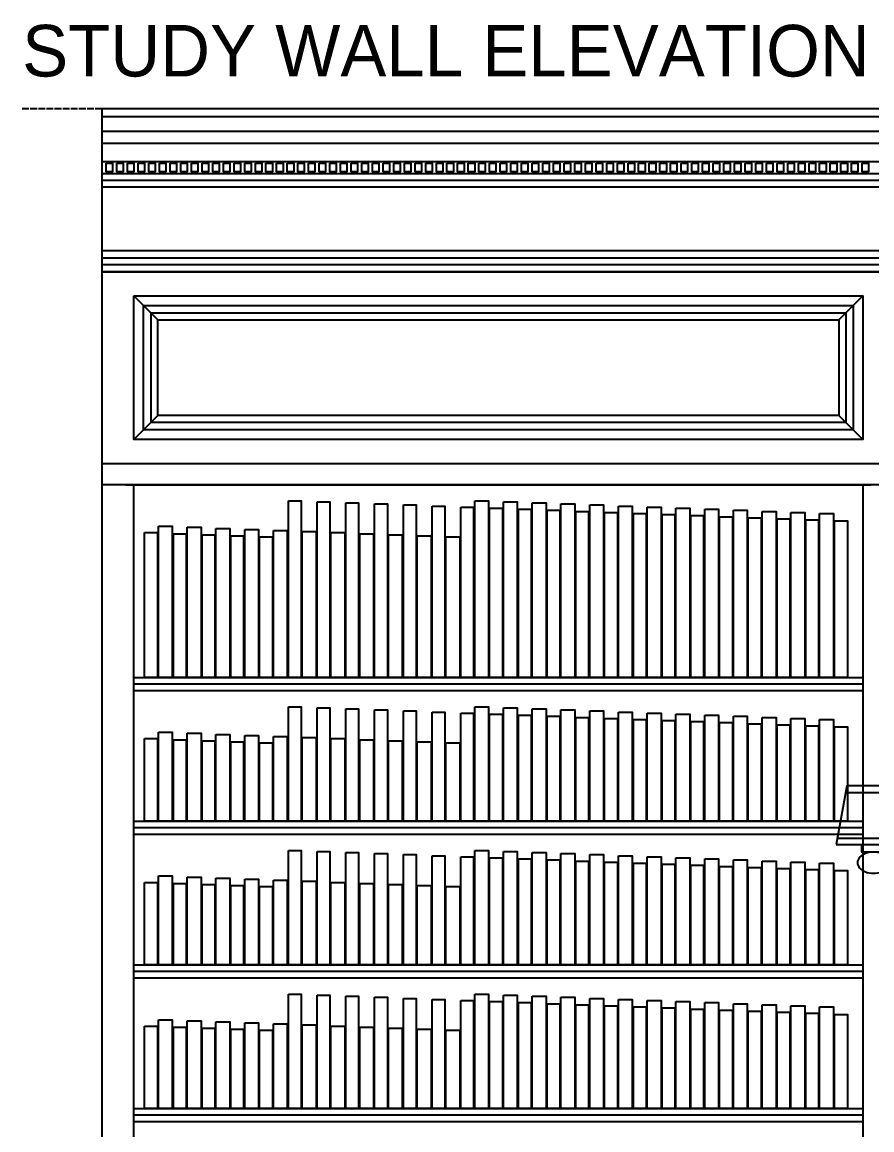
# Model space of a CAD drawing. Header units: inches. Extents: x 0 to 410, y -9 to 115.
# Drawn here: x 0 to 62.8, y 33.5 to 115.4 of the extents above; entities that cross this region are included whole.
import ezdxf

# ---------------------------------------------------------------- set-up
doc = ezdxf.new("R2010")
doc.units = ezdxf.units.IN
doc.header["$MEASUREMENT"] = 0
doc.linetypes.add('DASHED', pattern=[0.6, 0.5, -0.1])
doc.layers.add('Study wall elevation', color=7, linetype='Continuous')

msp = doc.modelspace()

# ---------------------------------------------------------------- linework, layer by layer
at = {"layer": 'Study wall elevation', "linetype": 'DASHED'}
msp.add_line((0, 109.016), (190.827, 109.016), dxfattribs=at)
at = {"layer": 'Study wall elevation'}
for p, q in [((5.906, 108.425), (184.921, 108.425)), ((5.906, 107.323), (184.921, 107.323)), ((5.906, 106.457), (184.921, 106.457)), ((5.906, 105.079), (184.921, 105.079)), ((5.906, 104.213), (184.921, 104.213)), ((5.906, 103.701), (184.921, 103.701)), ((5.906, 103.228), (184.921, 103.228)), ((5.906, 98.504), (184.921, 98.504)), ((5.906, 97.953), (184.921, 97.953)), ((5.906, 97.48), (184.921, 97.48)), ((8.268, 95.157), (10.039, 93.386)), ((62.165, 95.157), (60.394, 93.386)), ((8.268, 84.528), (10.039, 86.299)), ((62.165, 84.528), (60.394, 86.299)), ((7.677, 81.181), (62.756, 81.181)), ((8.268, 66.457), (62.165, 66.457)), ((60.906, 58.425), (65, 58.425)), ((8.268, 55.827), (62.165, 55.827)), ((60.276, 55.039), (65.63, 55.039)), ((8.268, 45.197), (62.165, 45.197)), ((8.268, 34.567), (62.165, 34.567))]:
    msp.add_line(p, q, dxfattribs=at)
for points in [[(5.906, 109.016), (184.921, 109.016), (184.921, 96.929), (5.906, 96.929), (5.906, 109.016)], [(6.22, 104.961), (6.693, 104.961), (6.693, 104.331), (6.22, 104.331), (6.22, 104.961)], [(7.008, 104.961), (7.48, 104.961), (7.48, 104.331), (7.008, 104.331), (7.008, 104.961)], [(7.795, 104.961), (8.268, 104.961), (8.268, 104.331), (7.795, 104.331), (7.795, 104.961)], [(8.583, 104.961), (9.055, 104.961), (9.055, 104.331), (8.583, 104.331), (8.583, 104.961)], [(9.37, 104.961), (9.843, 104.961), (9.843, 104.331), (9.37, 104.331), (9.37, 104.961)], [(10.157, 104.961), (10.63, 104.961), (10.63, 104.331), (10.157, 104.331), (10.157, 104.961)], [(10.945, 104.961), (11.417, 104.961), (11.417, 104.331), (10.945, 104.331), (10.945, 104.961)], [(11.732, 104.961), (12.205, 104.961), (12.205, 104.331), (11.732, 104.331), (11.732, 104.961)], [(12.52, 104.961), (12.992, 104.961), (12.992, 104.331), (12.52, 104.331), (12.52, 104.961)], [(13.307, 104.961), (13.78, 104.961), (13.78, 104.331), (13.307, 104.331), (13.307, 104.961)], [(14.094, 104.961), (14.567, 104.961), (14.567, 104.331), (14.094, 104.331), (14.094, 104.961)], [(14.882, 104.961), (15.354, 104.961), (15.354, 104.331), (14.882, 104.331), (14.882, 104.961)], [(15.669, 104.961), (16.142, 104.961), (16.142, 104.331), (15.669, 104.331), (15.669, 104.961)], [(16.457, 104.961), (16.929, 104.961), (16.929, 104.331), (16.457, 104.331), (16.457, 104.961)], [(17.244, 104.961), (17.717, 104.961), (17.717, 104.331), (17.244, 104.331), (17.244, 104.961)], [(18.031, 104.961), (18.504, 104.961), (18.504, 104.331), (18.031, 104.331), (18.031, 104.961)], [(18.819, 104.961), (19.291, 104.961), (19.291, 104.331), (18.819, 104.331), (18.819, 104.961)], [(19.606, 104.961), (20.079, 104.961), (20.079, 104.331), (19.606, 104.331), (19.606, 104.961)], [(20.394, 104.961), (20.866, 104.961), (20.866, 104.331), (20.394, 104.331), (20.394, 104.961)], [(21.181, 104.961), (21.654, 104.961), (21.654, 104.331), (21.181, 104.331), (21.181, 104.961)], [(21.969, 104.961), (22.441, 104.961), (22.441, 104.331), (21.969, 104.331), (21.969, 104.961)], [(22.756, 104.961), (23.228, 104.961), (23.228, 104.331), (22.756, 104.331), (22.756, 104.961)], [(23.543, 104.961), (24.016, 104.961), (24.016, 104.331), (23.543, 104.331), (23.543, 104.961)], [(24.331, 104.961), (24.803, 104.961), (24.803, 104.331), (24.331, 104.331), (24.331, 104.961)], [(25.118, 104.961), (25.591, 104.961), (25.591, 104.331), (25.118, 104.331), (25.118, 104.961)], [(25.906, 104.961), (26.378, 104.961), (26.378, 104.331), (25.906, 104.331), (25.906, 104.961)], [(26.693, 104.961), (27.165, 104.961), (27.165, 104.331), (26.693, 104.331), (26.693, 104.961)], [(27.48, 104.961), (27.953, 104.961), (27.953, 104.331), (27.48, 104.331), (27.48, 104.961)], [(28.268, 104.961), (28.74, 104.961), (28.74, 104.331), (28.268, 104.331), (28.268, 104.961)], [(29.055, 104.961), (29.528, 104.961), (29.528, 104.331), (29.055, 104.331), (29.055, 104.961)], [(29.843, 104.961), (30.315, 104.961), (30.315, 104.331), (29.843, 104.331), (29.843, 104.961)], [(30.63, 104.961), (31.102, 104.961), (31.102, 104.331), (30.63, 104.331), (30.63, 104.961)], [(31.417, 104.961), (31.89, 104.961), (31.89, 104.331), (31.417, 104.331), (31.417, 104.961)], [(32.205, 104.961), (32.677, 104.961), (32.677, 104.331), (32.205, 104.331), (32.205, 104.961)], [(32.992, 104.961), (33.465, 104.961), (33.465, 104.331), (32.992, 104.331), (32.992, 104.961)], [(33.78, 104.961), (34.252, 104.961), (34.252, 104.331), (33.78, 104.331), (33.78, 104.961)], [(34.567, 104.961), (35.039, 104.961), (35.039, 104.331), (34.567, 104.331), (34.567, 104.961)], [(35.354, 104.961), (35.827, 104.961), (35.827, 104.331), (35.354, 104.331), (35.354, 104.961)], [(36.142, 104.961), (36.614, 104.961), (36.614, 104.331), (36.142, 104.331), (36.142, 104.961)], [(36.929, 104.961), (37.402, 104.961), (37.402, 104.331), (36.929, 104.331), (36.929, 104.961)], [(37.717, 104.961), (38.189, 104.961), (38.189, 104.331), (37.717, 104.331), (37.717, 104.961)], [(38.504, 104.961), (38.976, 104.961), (38.976, 104.331), (38.504, 104.331), (38.504, 104.961)], [(39.291, 104.961), (39.764, 104.961), (39.764, 104.331), (39.291, 104.331), (39.291, 104.961)], [(40.079, 104.961), (40.551, 104.961), (40.551, 104.331), (40.079, 104.331), (40.079, 104.961)], [(40.866, 104.961), (41.339, 104.961), (41.339, 104.331), (40.866, 104.331), (40.866, 104.961)], [(41.654, 104.961), (42.126, 104.961), (42.126, 104.331), (41.654, 104.331), (41.654, 104.961)], [(42.441, 104.961), (42.913, 104.961), (42.913, 104.331), (42.441, 104.331), (42.441, 104.961)], [(43.228, 104.961), (43.701, 104.961), (43.701, 104.331), (43.228, 104.331), (43.228, 104.961)], [(44.016, 104.961), (44.488, 104.961), (44.488, 104.331), (44.016, 104.331), (44.016, 104.961)], [(44.803, 104.961), (45.276, 104.961), (45.276, 104.331), (44.803, 104.331), (44.803, 104.961)], [(45.591, 104.961), (46.063, 104.961), (46.063, 104.331), (45.591, 104.331), (45.591, 104.961)], [(46.378, 104.961), (46.85, 104.961), (46.85, 104.331), (46.378, 104.331), (46.378, 104.961)], [(47.165, 104.961), (47.638, 104.961), (47.638, 104.331), (47.165, 104.331), (47.165, 104.961)], [(47.953, 104.961), (48.425, 104.961), (48.425, 104.331), (47.953, 104.331), (47.953, 104.961)], [(48.74, 104.961), (49.213, 104.961), (49.213, 104.331), (48.74, 104.331), (48.74, 104.961)], [(49.528, 104.961), (50, 104.961), (50, 104.331), (49.528, 104.331), (49.528, 104.961)], [(50.315, 104.961), (50.787, 104.961), (50.787, 104.331), (50.315, 104.331), (50.315, 104.961)], [(51.102, 104.961), (51.575, 104.961), (51.575, 104.331), (51.102, 104.331), (51.102, 104.961)], [(51.89, 104.961), (52.362, 104.961), (52.362, 104.331), (51.89, 104.331), (51.89, 104.961)], [(52.677, 104.961), (53.15, 104.961), (53.15, 104.331), (52.677, 104.331), (52.677, 104.961)], [(53.465, 104.961), (53.937, 104.961), (53.937, 104.331), (53.465, 104.331), (53.465, 104.961)], [(54.252, 104.961), (54.724, 104.961), (54.724, 104.331), (54.252, 104.331), (54.252, 104.961)], [(55.039, 104.961), (55.512, 104.961), (55.512, 104.331), (55.039, 104.331), (55.039, 104.961)], [(55.827, 104.961), (56.299, 104.961), (56.299, 104.331), (55.827, 104.331), (55.827, 104.961)], [(56.614, 104.961), (57.087, 104.961), (57.087, 104.331), (56.614, 104.331), (56.614, 104.961)], [(57.402, 104.961), (57.874, 104.961), (57.874, 104.331), (57.402, 104.331), (57.402, 104.961)], [(58.189, 104.961), (58.661, 104.961), (58.661, 104.331), (58.189, 104.331), (58.189, 104.961)], [(58.976, 104.961), (59.449, 104.961), (59.449, 104.331), (58.976, 104.331), (58.976, 104.961)], [(59.764, 104.961), (60.236, 104.961), (60.236, 104.331), (59.764, 104.331), (59.764, 104.961)], [(60.551, 104.961), (61.024, 104.961), (61.024, 104.331), (60.551, 104.331), (60.551, 104.961)], [(61.339, 104.961), (61.811, 104.961), (61.811, 104.331), (61.339, 104.331), (61.339, 104.961)], [(62.126, 104.961), (62.598, 104.961), (62.598, 104.331), (62.126, 104.331), (62.126, 104.961)], [(5.906, 96.929), (64.528, 96.929), (64.528, 27.008), (5.906, 27.008), (5.906, 96.929)], [(8.268, 95.157), (62.165, 95.157), (62.165, 84.528), (8.268, 84.528), (8.268, 95.157)], [(8.976, 94.449), (61.457, 94.449), (61.457, 85.236), (8.976, 85.236), (8.976, 94.449)], [(9.528, 93.898), (60.906, 93.898), (60.906, 85.787), (9.528, 85.787), (9.528, 93.898)], [(10.039, 93.386), (60.394, 93.386), (60.394, 86.299), (10.039, 86.299), (10.039, 93.386)], [(5.906, 82.756), (64.528, 82.756), (64.528, 81.181), (5.906, 81.181), (5.906, 82.756)], [(8.268, 81.181), (62.165, 81.181), (62.165, 27.008), (8.268, 27.008), (8.268, 81.181)], [(19.685, 80), (20.63, 80), (20.63, 66.929), (19.685, 66.929), (19.685, 80)], [(21.811, 79.921), (22.756, 79.921), (22.756, 66.929), (21.811, 66.929), (21.811, 79.921)], [(23.937, 79.843), (24.882, 79.843), (24.882, 66.929), (23.937, 66.929), (23.937, 79.843)], [(26.063, 79.764), (27.008, 79.764), (27.008, 66.929), (26.063, 66.929), (26.063, 79.764)], [(28.189, 79.685), (29.134, 79.685), (29.134, 66.929), (28.189, 66.929), (28.189, 79.685)], [(30.315, 79.606), (31.26, 79.606), (31.26, 66.929), (30.315, 66.929), (30.315, 79.606)], [(32.441, 79.528), (33.386, 79.528), (33.386, 66.929), (32.441, 66.929), (32.441, 79.528)], [(33.465, 80), (34.488, 80), (34.488, 66.929), (33.465, 66.929), (33.465, 80)], [(35.591, 79.921), (36.614, 79.921), (36.614, 66.929), (35.591, 66.929), (35.591, 79.921)], [(37.717, 79.843), (38.74, 79.843), (38.74, 66.929), (37.717, 66.929), (37.717, 79.843)], [(39.843, 79.764), (40.866, 79.764), (40.866, 66.929), (39.843, 66.929), (39.843, 79.764)], [(41.969, 79.685), (42.992, 79.685), (42.992, 66.929), (41.969, 66.929), (41.969, 79.685)], [(44.094, 79.606), (45.118, 79.606), (45.118, 66.929), (44.094, 66.929), (44.094, 79.606)], [(46.22, 79.528), (47.244, 79.528), (47.244, 66.929), (46.22, 66.929), (46.22, 79.528)], [(34.567, 79.449), (35.512, 79.449), (35.512, 66.929), (34.567, 66.929), (34.567, 79.449)], [(36.693, 79.37), (37.638, 79.37), (37.638, 66.929), (36.693, 66.929), (36.693, 79.37)], [(38.819, 79.291), (39.764, 79.291), (39.764, 66.929), (38.819, 66.929), (38.819, 79.291)], [(40.945, 79.213), (41.89, 79.213), (41.89, 66.929), (40.945, 66.929), (40.945, 79.213)], [(43.071, 79.134), (44.016, 79.134), (44.016, 66.929), (43.071, 66.929), (43.071, 79.134)], [(45.197, 79.055), (46.142, 79.055), (46.142, 66.929), (45.197, 66.929), (45.197, 79.055)], [(47.323, 78.976), (48.268, 78.976), (48.268, 66.929), (47.323, 66.929), (47.323, 78.976)], [(48.346, 79.449), (49.37, 79.449), (49.37, 66.929), (48.346, 66.929), (48.346, 79.449)], [(49.449, 78.898), (50.394, 78.898), (50.394, 66.929), (49.449, 66.929), (49.449, 78.898)], [(50.472, 79.37), (51.496, 79.37), (51.496, 66.929), (50.472, 66.929), (50.472, 79.37)], [(51.575, 78.819), (52.52, 78.819), (52.52, 66.929), (51.575, 66.929), (51.575, 78.819)], [(52.598, 79.291), (53.622, 79.291), (53.622, 66.929), (52.598, 66.929), (52.598, 79.291)], [(53.701, 78.74), (54.646, 78.74), (54.646, 66.929), (53.701, 66.929), (53.701, 78.74)], [(54.724, 79.213), (55.748, 79.213), (55.748, 66.929), (54.724, 66.929), (54.724, 79.213)], [(55.827, 78.661), (56.772, 78.661), (56.772, 66.929), (55.827, 66.929), (55.827, 78.661)], [(56.85, 79.134), (57.874, 79.134), (57.874, 66.929), (56.85, 66.929), (56.85, 79.134)], [(58.976, 79.055), (60, 79.055), (60, 66.929), (58.976, 66.929), (58.976, 79.055)], [(10.079, 78.11), (11.102, 78.11), (11.102, 66.929), (10.079, 66.929), (10.079, 78.11)], [(12.205, 78.031), (13.228, 78.031), (13.228, 66.929), (12.205, 66.929), (12.205, 78.031)], [(14.331, 77.953), (15.354, 77.953), (15.354, 66.929), (14.331, 66.929), (14.331, 77.953)], [(16.457, 77.874), (17.48, 77.874), (17.48, 66.929), (16.457, 66.929), (16.457, 77.874)], [(57.953, 78.583), (58.898, 78.583), (58.898, 66.929), (57.953, 66.929), (57.953, 78.583)], [(60.079, 78.504), (61.024, 78.504), (61.024, 66.929), (60.079, 66.929), (60.079, 78.504)], [(9.055, 77.638), (10, 77.638), (10, 66.929), (9.055, 66.929), (9.055, 77.638)], [(11.181, 77.559), (12.126, 77.559), (12.126, 66.929), (11.181, 66.929), (11.181, 77.559)], [(13.307, 77.48), (14.252, 77.48), (14.252, 66.929), (13.307, 66.929), (13.307, 77.48)], [(15.433, 77.402), (16.378, 77.402), (16.378, 66.929), (15.433, 66.929), (15.433, 77.402)], [(17.559, 77.323), (18.504, 77.323), (18.504, 66.929), (17.559, 66.929), (17.559, 77.323)], [(18.583, 77.795), (19.606, 77.795), (19.606, 66.929), (18.583, 66.929), (18.583, 77.795)], [(20.709, 77.717), (21.732, 77.717), (21.732, 66.929), (20.709, 66.929), (20.709, 77.717)], [(22.835, 77.638), (23.858, 77.638), (23.858, 66.929), (22.835, 66.929), (22.835, 77.638)], [(24.961, 77.559), (25.984, 77.559), (25.984, 66.929), (24.961, 66.929), (24.961, 77.559)], [(27.087, 77.48), (28.11, 77.48), (28.11, 66.929), (27.087, 66.929), (27.087, 77.48)], [(29.213, 77.402), (30.236, 77.402), (30.236, 66.929), (29.213, 66.929), (29.213, 77.402)], [(31.339, 77.323), (32.362, 77.323), (32.362, 66.929), (31.339, 66.929), (31.339, 77.323)], [(8.268, 66.929), (62.165, 66.929), (62.165, 65.945), (8.268, 65.945), (8.268, 66.929)], [(19.685, 64.764), (20.63, 64.764), (20.63, 56.299), (19.685, 56.299), (19.685, 64.764)], [(33.465, 64.764), (34.488, 64.764), (34.488, 56.299), (33.465, 56.299), (33.465, 64.764)], [(21.811, 64.685), (22.756, 64.685), (22.756, 56.299), (21.811, 56.299), (21.811, 64.685)], [(23.937, 64.606), (24.882, 64.606), (24.882, 56.299), (23.937, 56.299), (23.937, 64.606)], [(26.063, 64.528), (27.008, 64.528), (27.008, 56.299), (26.063, 56.299), (26.063, 64.528)], [(28.189, 64.449), (29.134, 64.449), (29.134, 56.299), (28.189, 56.299), (28.189, 64.449)], [(30.315, 64.37), (31.26, 64.37), (31.26, 56.299), (30.315, 56.299), (30.315, 64.37)], [(32.441, 64.291), (33.386, 64.291), (33.386, 56.299), (32.441, 56.299), (32.441, 64.291)], [(34.567, 64.213), (35.512, 64.213), (35.512, 56.299), (34.567, 56.299), (34.567, 64.213)], [(35.591, 64.685), (36.614, 64.685), (36.614, 56.299), (35.591, 56.299), (35.591, 64.685)], [(36.693, 64.134), (37.638, 64.134), (37.638, 56.299), (36.693, 56.299), (36.693, 64.134)], [(37.717, 64.606), (38.74, 64.606), (38.74, 56.299), (37.717, 56.299), (37.717, 64.606)], [(38.819, 64.055), (39.764, 64.055), (39.764, 56.299), (38.819, 56.299), (38.819, 64.055)], [(39.843, 64.528), (40.866, 64.528), (40.866, 56.299), (39.843, 56.299), (39.843, 64.528)], [(40.945, 63.976), (41.89, 63.976), (41.89, 56.299), (40.945, 56.299), (40.945, 63.976)], [(41.969, 64.449), (42.992, 64.449), (42.992, 56.299), (41.969, 56.299), (41.969, 64.449)], [(44.094, 64.37), (45.118, 64.37), (45.118, 56.299), (44.094, 56.299), (44.094, 64.37)], [(46.22, 64.291), (47.244, 64.291), (47.244, 56.299), (46.22, 56.299), (46.22, 64.291)], [(48.346, 64.213), (49.37, 64.213), (49.37, 56.299), (48.346, 56.299), (48.346, 64.213)], [(50.472, 64.134), (51.496, 64.134), (51.496, 56.299), (50.472, 56.299), (50.472, 64.134)], [(52.598, 64.055), (53.622, 64.055), (53.622, 56.299), (52.598, 56.299), (52.598, 64.055)], [(54.724, 63.976), (55.748, 63.976), (55.748, 56.299), (54.724, 56.299), (54.724, 63.976)], [(43.071, 63.898), (44.016, 63.898), (44.016, 56.299), (43.071, 56.299), (43.071, 63.898)], [(45.197, 63.819), (46.142, 63.819), (46.142, 56.299), (45.197, 56.299), (45.197, 63.819)], [(47.323, 63.74), (48.268, 63.74), (48.268, 56.299), (47.323, 56.299), (47.323, 63.74)], [(49.449, 63.661), (50.394, 63.661), (50.394, 56.299), (49.449, 56.299), (49.449, 63.661)], [(51.575, 63.583), (52.52, 63.583), (52.52, 56.299), (51.575, 56.299), (51.575, 63.583)], [(53.701, 63.504), (54.646, 63.504), (54.646, 56.299), (53.701, 56.299), (53.701, 63.504)], [(55.827, 63.425), (56.772, 63.425), (56.772, 56.299), (55.827, 56.299), (55.827, 63.425)], [(56.85, 63.898), (57.874, 63.898), (57.874, 56.299), (56.85, 56.299), (56.85, 63.898)], [(57.953, 63.346), (58.898, 63.346), (58.898, 56.299), (57.953, 56.299), (57.953, 63.346)], [(58.976, 63.819), (60, 63.819), (60, 56.299), (58.976, 56.299), (58.976, 63.819)], [(60.079, 63.268), (61.024, 63.268), (61.024, 56.299), (60.079, 56.299), (60.079, 63.268)], [(9.055, 62.402), (10, 62.402), (10, 56.299), (9.055, 56.299), (9.055, 62.402)], [(10.079, 62.874), (11.102, 62.874), (11.102, 56.299), (10.079, 56.299), (10.079, 62.874)], [(11.181, 62.323), (12.126, 62.323), (12.126, 56.299), (11.181, 56.299), (11.181, 62.323)], [(12.205, 62.795), (13.228, 62.795), (13.228, 56.299), (12.205, 56.299), (12.205, 62.795)], [(14.331, 62.717), (15.354, 62.717), (15.354, 56.299), (14.331, 56.299), (14.331, 62.717)], [(16.457, 62.638), (17.48, 62.638), (17.48, 56.299), (16.457, 56.299), (16.457, 62.638)], [(18.583, 62.559), (19.606, 62.559), (19.606, 56.299), (18.583, 56.299), (18.583, 62.559)], [(20.709, 62.48), (21.732, 62.48), (21.732, 56.299), (20.709, 56.299), (20.709, 62.48)], [(22.835, 62.402), (23.858, 62.402), (23.858, 56.299), (22.835, 56.299), (22.835, 62.402)], [(24.961, 62.323), (25.984, 62.323), (25.984, 56.299), (24.961, 56.299), (24.961, 62.323)], [(13.307, 62.244), (14.252, 62.244), (14.252, 56.299), (13.307, 56.299), (13.307, 62.244)], [(15.433, 62.165), (16.378, 62.165), (16.378, 56.299), (15.433, 56.299), (15.433, 62.165)], [(17.559, 62.087), (18.504, 62.087), (18.504, 56.299), (17.559, 56.299), (17.559, 62.087)], [(27.087, 62.244), (28.11, 62.244), (28.11, 56.299), (27.087, 56.299), (27.087, 62.244)], [(29.213, 62.165), (30.236, 62.165), (30.236, 56.299), (29.213, 56.299), (29.213, 62.165)], [(31.339, 62.087), (32.362, 62.087), (32.362, 56.299), (31.339, 56.299), (31.339, 62.087)], [(60.197, 54.567), (65.709, 54.567), (64.921, 58.898), (60.984, 58.898), (60.197, 54.567)], [(8.268, 56.299), (62.165, 56.299), (62.165, 55.315), (8.268, 55.315), (8.268, 56.299)], [(19.685, 54.134), (20.63, 54.134), (20.63, 45.669), (19.685, 45.669), (19.685, 54.134)], [(33.465, 54.134), (34.488, 54.134), (34.488, 45.669), (33.465, 45.669), (33.465, 54.134)], [(62.087, 54.567), (63.819, 54.567), (63.819, 54.016), (62.087, 54.016), (62.087, 54.567)], [(21.811, 54.055), (22.756, 54.055), (22.756, 45.669), (21.811, 45.669), (21.811, 54.055)], [(23.937, 53.976), (24.882, 53.976), (24.882, 45.669), (23.937, 45.669), (23.937, 53.976)], [(26.063, 53.898), (27.008, 53.898), (27.008, 45.669), (26.063, 45.669), (26.063, 53.898)], [(28.189, 53.819), (29.134, 53.819), (29.134, 45.669), (28.189, 45.669), (28.189, 53.819)], [(30.315, 53.74), (31.26, 53.74), (31.26, 45.669), (30.315, 45.669), (30.315, 53.74)], [(32.441, 53.661), (33.386, 53.661), (33.386, 45.669), (32.441, 45.669), (32.441, 53.661)], [(34.567, 53.583), (35.512, 53.583), (35.512, 45.669), (34.567, 45.669), (34.567, 53.583)], [(35.591, 54.055), (36.614, 54.055), (36.614, 45.669), (35.591, 45.669), (35.591, 54.055)], [(36.693, 53.504), (37.638, 53.504), (37.638, 45.669), (36.693, 45.669), (36.693, 53.504)], [(37.717, 53.976), (38.74, 53.976), (38.74, 45.669), (37.717, 45.669), (37.717, 53.976)], [(38.819, 53.425), (39.764, 53.425), (39.764, 45.669), (38.819, 45.669), (38.819, 53.425)], [(39.843, 53.898), (40.866, 53.898), (40.866, 45.669), (39.843, 45.669), (39.843, 53.898)], [(40.945, 53.346), (41.89, 53.346), (41.89, 45.669), (40.945, 45.669), (40.945, 53.346)], [(41.969, 53.819), (42.992, 53.819), (42.992, 45.669), (41.969, 45.669), (41.969, 53.819)], [(43.071, 53.268), (44.016, 53.268), (44.016, 45.669), (43.071, 45.669), (43.071, 53.268)], [(44.094, 53.74), (45.118, 53.74), (45.118, 45.669), (44.094, 45.669), (44.094, 53.74)], [(46.22, 53.661), (47.244, 53.661), (47.244, 45.669), (46.22, 45.669), (46.22, 53.661)], [(48.346, 53.583), (49.37, 53.583), (49.37, 45.669), (48.346, 45.669), (48.346, 53.583)], [(50.472, 53.504), (51.496, 53.504), (51.496, 45.669), (50.472, 45.669), (50.472, 53.504)], [(52.598, 53.425), (53.622, 53.425), (53.622, 45.669), (52.598, 45.669), (52.598, 53.425)], [(54.724, 53.346), (55.748, 53.346), (55.748, 45.669), (54.724, 45.669), (54.724, 53.346)], [(56.85, 53.268), (57.874, 53.268), (57.874, 45.669), (56.85, 45.669), (56.85, 53.268)], [(45.197, 53.189), (46.142, 53.189), (46.142, 45.669), (45.197, 45.669), (45.197, 53.189)], [(47.323, 53.11), (48.268, 53.11), (48.268, 45.669), (47.323, 45.669), (47.323, 53.11)], [(49.449, 53.031), (50.394, 53.031), (50.394, 45.669), (49.449, 45.669), (49.449, 53.031)], [(51.575, 52.953), (52.52, 52.953), (52.52, 45.669), (51.575, 45.669), (51.575, 52.953)], [(53.701, 52.874), (54.646, 52.874), (54.646, 45.669), (53.701, 45.669), (53.701, 52.874)], [(55.827, 52.795), (56.772, 52.795), (56.772, 45.669), (55.827, 45.669), (55.827, 52.795)], [(57.953, 52.717), (58.898, 52.717), (58.898, 45.669), (57.953, 45.669), (57.953, 52.717)], [(58.976, 53.189), (60, 53.189), (60, 45.669), (58.976, 45.669), (58.976, 53.189)], [(60.079, 52.638), (61.024, 52.638), (61.024, 45.669), (60.079, 45.669), (60.079, 52.638)], [(9.055, 51.772), (10, 51.772), (10, 45.669), (9.055, 45.669), (9.055, 51.772)], [(10.079, 52.244), (11.102, 52.244), (11.102, 45.669), (10.079, 45.669), (10.079, 52.244)], [(11.181, 51.693), (12.126, 51.693), (12.126, 45.669), (11.181, 45.669), (11.181, 51.693)], [(12.205, 52.165), (13.228, 52.165), (13.228, 45.669), (12.205, 45.669), (12.205, 52.165)], [(14.331, 52.087), (15.354, 52.087), (15.354, 45.669), (14.331, 45.669), (14.331, 52.087)], [(16.457, 52.008), (17.48, 52.008), (17.48, 45.669), (16.457, 45.669), (16.457, 52.008)], [(18.583, 51.929), (19.606, 51.929), (19.606, 45.669), (18.583, 45.669), (18.583, 51.929)], [(20.709, 51.85), (21.732, 51.85), (21.732, 45.669), (20.709, 45.669), (20.709, 51.85)], [(22.835, 51.772), (23.858, 51.772), (23.858, 45.669), (22.835, 45.669), (22.835, 51.772)], [(24.961, 51.693), (25.984, 51.693), (25.984, 45.669), (24.961, 45.669), (24.961, 51.693)], [(13.307, 51.614), (14.252, 51.614), (14.252, 45.669), (13.307, 45.669), (13.307, 51.614)], [(15.433, 51.535), (16.378, 51.535), (16.378, 45.669), (15.433, 45.669), (15.433, 51.535)], [(17.559, 51.457), (18.504, 51.457), (18.504, 45.669), (17.559, 45.669), (17.559, 51.457)], [(27.087, 51.614), (28.11, 51.614), (28.11, 45.669), (27.087, 45.669), (27.087, 51.614)], [(29.213, 51.535), (30.236, 51.535), (30.236, 45.669), (29.213, 45.669), (29.213, 51.535)], [(31.339, 51.457), (32.362, 51.457), (32.362, 45.669), (31.339, 45.669), (31.339, 51.457)], [(8.268, 45.669), (62.165, 45.669), (62.165, 44.685), (8.268, 44.685), (8.268, 45.669)], [(19.685, 43.504), (20.63, 43.504), (20.63, 35.039), (19.685, 35.039), (19.685, 43.504)], [(21.811, 43.425), (22.756, 43.425), (22.756, 35.039), (21.811, 35.039), (21.811, 43.425)], [(33.465, 43.504), (34.488, 43.504), (34.488, 35.039), (33.465, 35.039), (33.465, 43.504)], [(35.591, 43.425), (36.614, 43.425), (36.614, 35.039), (35.591, 35.039), (35.591, 43.425)], [(23.937, 43.346), (24.882, 43.346), (24.882, 35.039), (23.937, 35.039), (23.937, 43.346)], [(26.063, 43.268), (27.008, 43.268), (27.008, 35.039), (26.063, 35.039), (26.063, 43.268)], [(28.189, 43.189), (29.134, 43.189), (29.134, 35.039), (28.189, 35.039), (28.189, 43.189)], [(30.315, 43.11), (31.26, 43.11), (31.26, 35.039), (30.315, 35.039), (30.315, 43.11)], [(32.441, 43.031), (33.386, 43.031), (33.386, 35.039), (32.441, 35.039), (32.441, 43.031)], [(34.567, 42.953), (35.512, 42.953), (35.512, 35.039), (34.567, 35.039), (34.567, 42.953)], [(36.693, 42.874), (37.638, 42.874), (37.638, 35.039), (36.693, 35.039), (36.693, 42.874)], [(37.717, 43.346), (38.74, 43.346), (38.74, 35.039), (37.717, 35.039), (37.717, 43.346)], [(38.819, 42.795), (39.764, 42.795), (39.764, 35.039), (38.819, 35.039), (38.819, 42.795)], [(39.843, 43.268), (40.866, 43.268), (40.866, 35.039), (39.843, 35.039), (39.843, 43.268)], [(40.945, 42.717), (41.89, 42.717), (41.89, 35.039), (40.945, 35.039), (40.945, 42.717)], [(41.969, 43.189), (42.992, 43.189), (42.992, 35.039), (41.969, 35.039), (41.969, 43.189)], [(43.071, 42.638), (44.016, 42.638), (44.016, 35.039), (43.071, 35.039), (43.071, 42.638)], [(44.094, 43.11), (45.118, 43.11), (45.118, 35.039), (44.094, 35.039), (44.094, 43.11)], [(46.22, 43.031), (47.244, 43.031), (47.244, 35.039), (46.22, 35.039), (46.22, 43.031)], [(48.346, 42.953), (49.37, 42.953), (49.37, 35.039), (48.346, 35.039), (48.346, 42.953)], [(50.472, 42.874), (51.496, 42.874), (51.496, 35.039), (50.472, 35.039), (50.472, 42.874)], [(52.598, 42.795), (53.622, 42.795), (53.622, 35.039), (52.598, 35.039), (52.598, 42.795)], [(54.724, 42.717), (55.748, 42.717), (55.748, 35.039), (54.724, 35.039), (54.724, 42.717)], [(56.85, 42.638), (57.874, 42.638), (57.874, 35.039), (56.85, 35.039), (56.85, 42.638)], [(45.197, 42.559), (46.142, 42.559), (46.142, 35.039), (45.197, 35.039), (45.197, 42.559)], [(47.323, 42.48), (48.268, 42.48), (48.268, 35.039), (47.323, 35.039), (47.323, 42.48)], [(49.449, 42.402), (50.394, 42.402), (50.394, 35.039), (49.449, 35.039), (49.449, 42.402)], [(51.575, 42.323), (52.52, 42.323), (52.52, 35.039), (51.575, 35.039), (51.575, 42.323)], [(53.701, 42.244), (54.646, 42.244), (54.646, 35.039), (53.701, 35.039), (53.701, 42.244)], [(55.827, 42.165), (56.772, 42.165), (56.772, 35.039), (55.827, 35.039), (55.827, 42.165)], [(57.953, 42.087), (58.898, 42.087), (58.898, 35.039), (57.953, 35.039), (57.953, 42.087)], [(58.976, 42.559), (60, 42.559), (60, 35.039), (58.976, 35.039), (58.976, 42.559)], [(60.079, 42.008), (61.024, 42.008), (61.024, 35.039), (60.079, 35.039), (60.079, 42.008)], [(9.055, 41.142), (10, 41.142), (10, 35.039), (9.055, 35.039), (9.055, 41.142)], [(10.079, 41.614), (11.102, 41.614), (11.102, 35.039), (10.079, 35.039), (10.079, 41.614)], [(11.181, 41.063), (12.126, 41.063), (12.126, 35.039), (11.181, 35.039), (11.181, 41.063)], [(12.205, 41.535), (13.228, 41.535), (13.228, 35.039), (12.205, 35.039), (12.205, 41.535)], [(13.307, 40.984), (14.252, 40.984), (14.252, 35.039), (13.307, 35.039), (13.307, 40.984)], [(14.331, 41.457), (15.354, 41.457), (15.354, 35.039), (14.331, 35.039), (14.331, 41.457)], [(16.457, 41.378), (17.48, 41.378), (17.48, 35.039), (16.457, 35.039), (16.457, 41.378)], [(18.583, 41.299), (19.606, 41.299), (19.606, 35.039), (18.583, 35.039), (18.583, 41.299)], [(20.709, 41.22), (21.732, 41.22), (21.732, 35.039), (20.709, 35.039), (20.709, 41.22)], [(22.835, 41.142), (23.858, 41.142), (23.858, 35.039), (22.835, 35.039), (22.835, 41.142)], [(24.961, 41.063), (25.984, 41.063), (25.984, 35.039), (24.961, 35.039), (24.961, 41.063)], [(27.087, 40.984), (28.11, 40.984), (28.11, 35.039), (27.087, 35.039), (27.087, 40.984)], [(15.433, 40.906), (16.378, 40.906), (16.378, 35.039), (15.433, 35.039), (15.433, 40.906)], [(17.559, 40.827), (18.504, 40.827), (18.504, 35.039), (17.559, 35.039), (17.559, 40.827)], [(29.213, 40.906), (30.236, 40.906), (30.236, 35.039), (29.213, 35.039), (29.213, 40.906)], [(31.339, 40.827), (32.362, 40.827), (32.362, 35.039), (31.339, 35.039), (31.339, 40.827)], [(8.268, 35.039), (62.165, 35.039), (62.165, 34.055), (8.268, 34.055), (8.268, 35.039)]]:
    msp.add_lwpolyline(points, dxfattribs=at)
msp.add_open_spline([(64.134, 53.228), (64.134, 53.09), (64.079, 52.954), (63.976, 52.835), (63.872, 52.715), (63.723, 52.616), (63.543, 52.546), (63.364, 52.477), (63.16, 52.441), (62.953, 52.441), (62.745, 52.441), (62.542, 52.477), (62.362, 52.546), (62.183, 52.616), (62.034, 52.715), (61.93, 52.835), (61.826, 52.954), (61.772, 53.09), (61.772, 53.228), (61.772, 53.367), (61.826, 53.502), (61.93, 53.622), (62.034, 53.742), (62.183, 53.841), (62.362, 53.91), (62.542, 53.979), (62.745, 54.016), (62.953, 54.016), (63.16, 54.016), (63.364, 53.979), (63.543, 53.91), (63.723, 53.841), (63.872, 53.742), (63.976, 53.622), (64.079, 53.502), (64.134, 53.367), (64.134, 53.228)], degree=3, knots=[0, 0, 0, 0, 1, 1, 1, 2, 2, 2, 3, 3, 3, 4, 4, 4, 5, 5, 5, 6, 6, 6, 7, 7, 7, 8, 8, 8, 9, 9, 9, 10, 10, 10, 11, 11, 11, 12, 12, 12, 12], dxfattribs=at)

# ---------------------------------------------------------------- texts
at = {"layer": 'LABELS'}
msp.add_text('STUDY WALL ELEVATION  (1:1, inches)', height=3.81654, dxfattribs=at).set_placement((0, 111.378))

doc.saveas('drawing.dxf')
